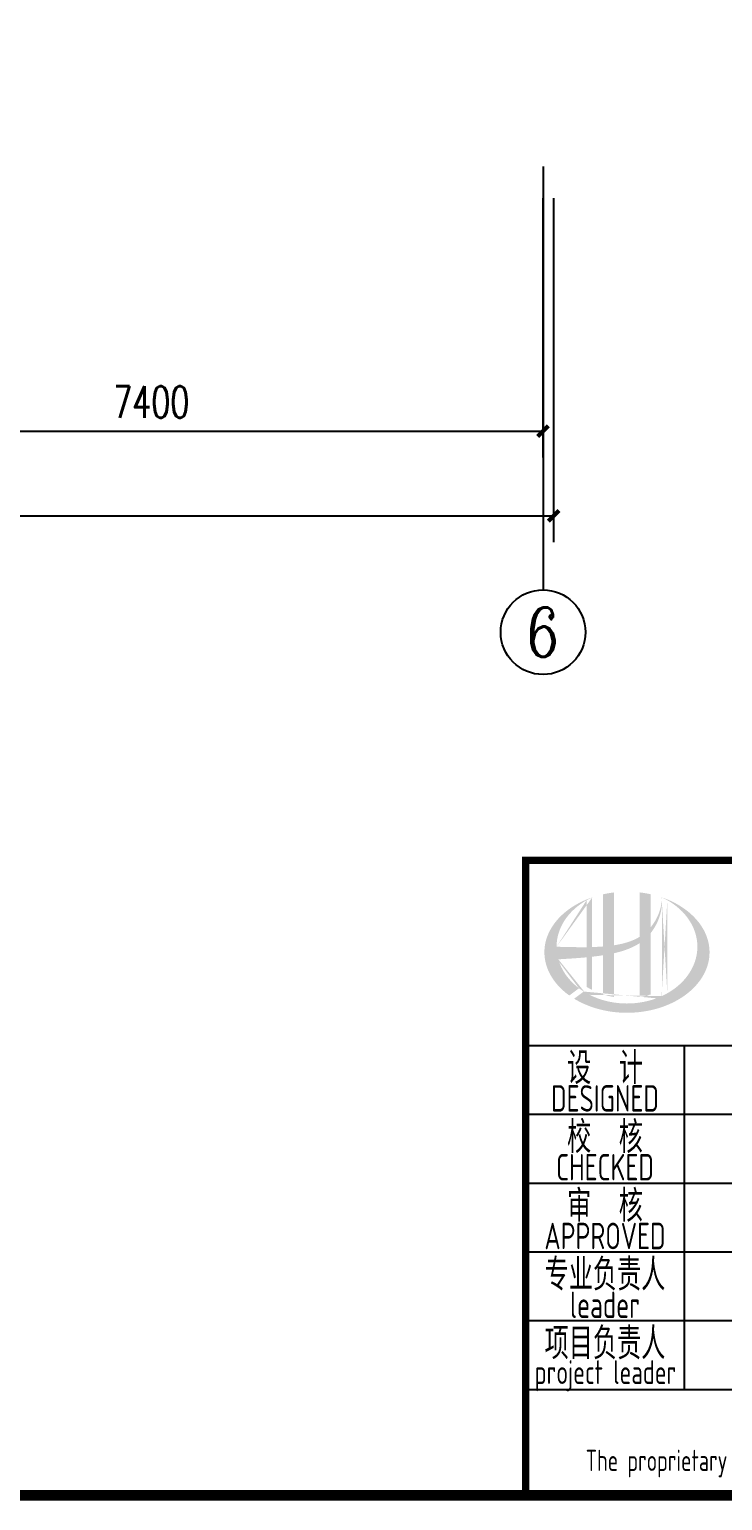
# Model space of a CAD drawing. Extents: x 6250600 to 6678662, y -692028 to -290561.
# Drawn here: x 6367433 to 6373980, y -556951 to -543052 of the extents above; entities that cross this region are included whole.
import ezdxf
from ezdxf.enums import TextEntityAlignment as Align

# ---------------------------------------------------------------- set-up
doc = ezdxf.new("R2010")
doc.units = 0
doc.header["$LTSCALE"] = 1000
doc.header["$MEASUREMENT"] = 0
doc.layers.get('0').update_dxf_attribs({"linetype": 'CONTINUOUS'})
doc.layers.get('Defpoints').update_dxf_attribs({"linetype": 'CONTINUOUS'})
for name, color, linetype in [('AXIS_TEXT', 7, 'CONTINUOUS'), ('PUB_TITLE', 4, 'CONTINUOUS'), ('建筑底图', 251, 'CONTINUOUS')]:
    doc.layers.add(name, color=color, linetype=linetype)
doc.styles.add('_TCH_AXIS', font='COMPLEX', dxfattribs={"bigfont": 'GBCBIG'})
doc.styles.add('_TCH_DIM_T3', font='SIMPLEX', dxfattribs={"width": 0.705882, "bigfont": 'GBCBIG'})
doc.styles.add('AHD', font='sceie.shx', dxfattribs={"width": 0.7, "bigfont": 'sceic.shx'})
doc.styles.add('COMPLEX', font='COMPLEX')
doc.dimstyles.new('_TCH_ARCH&&100', dxfattribs={"dimtxt": 297.5, "dimasz": 100, "dimexe": 250, "dimexo": 300, "dimgap": 126.25, "dimtad": 1, "dimdec": 0, "dimzin": 0, "dimdsep": 46, "dimtxsty": '_TCH_DIM_T3', "dimblk": 'ARCHTICK', "dimcen": 0.09, "dimclrt": 7, "dimazin": 2, "dimtfac": 1, "dimtdec": 0, "dimtix": 1, "dimtmove": 2, "dimatfit": 3, "dimfxl": 0, "dimtolj": 1, "dimtzin": 0, "dimarcsym": 0})

# ---------------------------------------------------------------- blocks, each defined once
blk = doc.blocks.new('_AXISO')
blk.add_circle((0, 0), 0.5)
at = {"layer": 'AXIS_TEXT', "style": 'COMPLEX', "width": 1.041667}
blk.add_attdef('A', text='', height=0.56, dxfattribs=at).set_placement((-0.25, -0.28), (0.25, -0.28), align=Align.FIT)
blk = doc.blocks.new('_ArchTick')
at = {"color": 0, "linetype": 'ByBlock', "const_width": 0.4}
blk.add_lwpolyline([(-0.5, -0.5), (0.5, 0.5)], dxfattribs=at)
blk = doc.blocks.new('*D337')
at = {"layer": 'Defpoints', "color": 0, "transparency": 16777216}
for p in [(6350184, -544347), (6372384, -544347), (6372384, -547647)]:
    blk.add_point(p, dxfattribs=at)
at = {"layer": '建筑底图', "color": 0, "lineweight": -2, "transparency": 16777216}
for p, q in [((6350184, -544647), (6350184, -547897)), ((6372384, -544647), (6372384, -547897)), ((6350184, -547647), (6372384, -547647))]:
    blk.add_line(p, q, dxfattribs=at)
at = {"layer": '建筑底图', "color": 0, "lineweight": -2, "transparency": 16777216, "xscale": 100, "yscale": 100, "zscale": 100, "rotation": 180}
blk.add_blockref('_ArchTick', (6350184, -547647), dxfattribs=at)
at = {"layer": '建筑底图', "color": 0, "lineweight": -2, "transparency": 16777216, "xscale": 100, "yscale": 100, "zscale": 100}
blk.add_blockref('_ArchTick', (6372384, -547647), dxfattribs=at)
at = {"layer": '建筑底图', "color": 7, "transparency": 16777216, "insert": (6361284, -547372), "char_height": 297.5, "attachment_point": 5, "style": '_TCH_DIM_T3'}
blk.add_mtext('\\A1;22200', dxfattribs=at)
blk = doc.blocks.new('*D342')
at = {"layer": 'Defpoints', "color": 0, "transparency": 16777216}
for p in [(6364884, -544347), (6372284, -544347), (6372284, -546847)]:
    blk.add_point(p, dxfattribs=at)
at = {"layer": '建筑底图', "color": 0, "lineweight": -2, "transparency": 16777216}
for p, q in [((6364884, -544647), (6364884, -547097)), ((6372284, -544647), (6372284, -547097)), ((6364884, -546847), (6372284, -546847))]:
    blk.add_line(p, q, dxfattribs=at)
at = {"layer": '建筑底图', "color": 0, "lineweight": -2, "transparency": 16777216, "xscale": 100, "yscale": 100, "zscale": 100, "rotation": 180}
blk.add_blockref('_ArchTick', (6364884, -546847), dxfattribs=at)
at = {"layer": '建筑底图', "color": 0, "lineweight": -2, "transparency": 16777216, "xscale": 100, "yscale": 100, "zscale": 100}
blk.add_blockref('_ArchTick', (6372284, -546847), dxfattribs=at)
at = {"layer": '建筑底图', "color": 7, "transparency": 16777216, "insert": (6368584, -546572), "char_height": 297.5, "attachment_point": 5, "style": '_TCH_DIM_T3'}
blk.add_mtext('\\A1;7400', dxfattribs=at)

msp = doc.modelspace()

# ---------------------------------------------------------------- hatches: boundary and pattern name
h = msp.add_hatch(color=256)
edge = h.paths.add_edge_path()
edge.add_spline(control_points=[(6372956.1, -551779.3), (6372962.2, -551777.9), (6372968.3, -551776.5), (6373017.4, -551764.6), (6373060, -551751.6), (6373134.9, -551720.5), (6373167.9, -551703.5), (6373198.7, -551682.9)], knot_values=[61.629012, 61.629012, 61.629012, 61.629012, 63.3304306, 63.3304306, 75.3536336, 75.3536336, 85.3986489, 85.3986489, 85.3986489, 85.3986489], degree=3, periodic=0)
edge.add_line((6373198.7, -551682.9), (6373198.7, -552193.2))
edge.add_spline(control_points=[(6373198.7, -552193.2), (6373215.9, -552190.4), (6373232.9, -552187.1), (6373267.7, -552179), (6373285.4, -552174.2), (6373302.7, -552168.7)], knot_values=[4.9084564, 4.9084564, 4.9084564, 4.9084564, 4.9928212, 4.9928212, 5.0830337, 5.0830337, 5.0830337, 5.0830337], degree=3, periodic=0)
edge.add_line((6373302.7, -552168.7), (6373302.7, -551587.3))
edge.add_spline(control_points=[(6373302.7, -551587.3), (6373311.4, -551576.4), (6373319.6, -551565), (6373345.7, -551525.4), (6373361.3, -551495.4), (6373390.6, -551422.6), (6373401.8, -551378.8), (6373406.5, -551333.5), (6373406.6, -551332.2), (6373406.7, -551331)], knot_values=[97.9917441, 97.9917441, 97.9917441, 97.9917441, 101.6421898, 101.6421898, 110.3379755, 110.3379755, 121.9343221, 121.9343221, 122.2706915, 122.2706915, 122.2706915, 122.2706915], degree=3, periodic=0)
edge.add_line((6373406.7, -551331), (6373406.7, -551260.5))
edge.add_spline(control_points=[(6373406.7, -551260.5), (6373406.7, -551268.2), (6373406.3, -551275.9), (6373405.7, -551283.6)], knot_values=[126.194075, 126.194075, 126.194075, 126.194075, 128.3967624, 128.3967624, 128.3967624, 128.3967624], degree=3, periodic=0)
edge.add_spline(control_points=[(6373405.7, -551283.6), (6373405.3, -551289.8), (6373404.6, -551296), (6373403.9, -551302.2)], knot_values=[124.4170495, 124.4170495, 124.4170495, 124.4170495, 126.194075, 126.194075, 126.194075, 126.194075], degree=3, periodic=0)
edge.add_spline(control_points=[(6373403.9, -551302.2), (6373402.7, -551311.3), (6373401.3, -551320.4), (6373399.5, -551329.5)], knot_values=[121.8052898, 121.8052898, 121.8052898, 121.8052898, 124.4170495, 124.4170495, 124.4170495, 124.4170495], degree=3, periodic=0)
edge.add_spline(control_points=[(6373399.5, -551329.5), (6373397.1, -551341.7), (6373394.1, -551353.8), (6373390.7, -551365.8)], knot_values=[118.3157402, 118.3157402, 118.3157402, 118.3157402, 121.8052898, 121.8052898, 121.8052898, 121.8052898], degree=3, periodic=0)
edge.add_spline(control_points=[(6373390.7, -551365.8), (6373387.2, -551377.9), (6373383.1, -551389.9), (6373378.6, -551401.8)], knot_values=[114.7959879, 114.7959879, 114.7959879, 114.7959879, 118.3157402, 118.3157402, 118.3157402, 118.3157402], degree=3, periodic=0)
edge.add_spline(control_points=[(6373378.6, -551401.8), (6373374.1, -551413.5), (6373369.1, -551425), (6373363.7, -551436.4)], knot_values=[111.3296409, 111.3296409, 111.3296409, 111.3296409, 114.7959879, 114.7959879, 114.7959879, 114.7959879], degree=3, periodic=0)
edge.add_spline(control_points=[(6373363.7, -551436.4), (6373358.1, -551447.9), (6373352.1, -551459.3), (6373345.7, -551470.4)], knot_values=[107.7952896, 107.7952896, 107.7952896, 107.7952896, 111.3296409, 111.3296409, 111.3296409, 111.3296409], degree=3, periodic=0)
edge.add_spline(control_points=[(6373345.7, -551470.4), (6373339.4, -551481.2), (6373332.6, -551491.7), (6373325.5, -551502)], knot_values=[104.3435789, 104.3435789, 104.3435789, 104.3435789, 107.7952896, 107.7952896, 107.7952896, 107.7952896], degree=3, periodic=0)
edge.add_spline(control_points=[(6373325.5, -551502), (6373318.3, -551512.4), (6373310.7, -551522.4), (6373302.7, -551532.1)], knot_values=[100.8506997, 100.8506997, 100.8506997, 100.8506997, 104.3435789, 104.3435789, 104.3435789, 104.3435789], degree=3, periodic=0)
edge.add_line((6373302.7, -551532.1), (6373302.7, -551222.9))
edge.add_spline(control_points=[(6373302.7, -551222.9), (6373268.7, -551215.3), (6373233.9, -551209.4), (6373198.7, -551205.3)], knot_values=[4.4239994, 4.4239994, 4.4239994, 4.4239994, 4.5587406, 4.5587406, 4.5587406, 4.5587406], degree=3, periodic=0)
edge.add_line((6373198.7, -551205.3), (6373198.7, -551623.5))
edge.add_spline(control_points=[(6373198.7, -551623.5), (6373126.8, -551668), (6373042.6, -551691.2), (6372956.1, -551704.3)], knot_values=[63.2462151, 63.2462151, 63.2462151, 63.2462151, 87.6891235, 87.6891235, 87.6891235, 87.6891235], degree=3, periodic=0)
edge.add_line((6372956.1, -551704.3), (6372956.1, -551205.3))
edge.add_spline(control_points=[(6372956.1, -551205.3), (6372920.9, -551209.4), (6372886.1, -551215.3), (6372852.1, -551222.9)], knot_values=[4.8660382, 4.8660382, 4.8660382, 4.8660382, 5.0007773, 5.0007773, 5.0007773, 5.0007773], degree=3, periodic=0)
edge.add_line((6372852.1, -551222.9), (6372852.1, -551715.7))
edge.add_spline(control_points=[(6372852.1, -551715.7), (6372850.4, -551715.8), (6372815.5, -551718.5), (6372780.8, -551720.2), (6372748.1, -551721.2)], knot_values=[43.6573559, 43.6573559, 43.6573559, 43.6573559, 44.1342527, 53.4970917, 53.4970917, 53.4970917, 53.4970917], degree=3, periodic=0)
edge.add_line((6372748.1, -551721.2), (6372748.1, -551252.1))
edge.add_spline(control_points=[(6372748.1, -551252.1), (6372731, -551258), (6372714.3, -551264.3), (6372697.9, -551271)], knot_values=[5.1415698, 5.1415698, 5.1415698, 5.1415698, 5.2129208, 5.2129208, 5.2129208, 5.2129208], degree=3, periodic=0)
edge.add_spline(control_points=[(6372697.9, -551271), (6372691, -551273.8), (6372684.1, -551276.7), (6372651.9, -551290.9), (6372627.4, -551303.2), (6372603.9, -551316.4)], knot_values=[5.2129208, 5.2129208, 5.2129208, 5.2129208, 5.2429596, 5.2429596, 5.3556227, 5.3556227, 5.3556227, 5.3556227], degree=3, periodic=0)
edge.add_spline(control_points=[(6372603.9, -551316.4), (6372589, -551324.7), (6372574.6, -551333.5), (6372560.6, -551342.6)], knot_values=[5.3556227, 5.3556227, 5.3556227, 5.3556227, 5.4269737, 5.4269737, 5.4269737, 5.4269737], degree=3, periodic=0)
edge.add_spline(control_points=[(6372560.6, -551342.6), (6372553.1, -551347.4), (6372545.9, -551352.3), (6372532.4, -551361.8), (6372526.1, -551366.3), (6372520, -551370.9)], knot_values=[5.4269737, 5.4269737, 5.4269737, 5.4269737, 5.4647645, 5.4647645, 5.4983247, 5.4983247, 5.4983247, 5.4983247], degree=3, periodic=0)
edge.add_spline(control_points=[(6372520, -551370.9), (6372493.9, -551390.5), (6372469.9, -551411.4), (6372448, -551433.3)], knot_values=[5.4983247, 5.4983247, 5.4983247, 5.4983247, 5.6410266, 5.6410266, 5.6410266, 5.6410266], degree=3, periodic=0)
edge.add_spline(control_points=[(6372448, -551433.3), (6372441, -551440.3), (6372434.2, -551447.4), (6372413.8, -551470), (6372400.9, -551485.8), (6372389.1, -551502)], knot_values=[5.6410266, 5.6410266, 5.6410266, 5.6410266, 5.6865694, 5.6865694, 5.7837285, 5.7837285, 5.7837285, 5.7837285], degree=3, periodic=0)
edge.add_spline(control_points=[(6372389.1, -551502), (6372374, -551522.8), (6372360.7, -551544.2), (6372347.6, -551569.2), (6372345.9, -551572.4), (6372344.4, -551575.5)], knot_values=[5.7837285, 5.7837285, 5.7837285, 5.7837285, 5.9083744, 5.9083744, 5.9264305, 5.9264305, 5.9264305, 5.9264305], degree=3, periodic=0)
edge.add_spline(control_points=[(6372344.4, -551575.5), (6372331.9, -551600.7), (6372321.9, -551626.3), (6372314.3, -551652.2)], knot_values=[5.9264305, 5.9264305, 5.9264305, 5.9264305, 6.0691324, 6.0691324, 6.0691324, 6.0691324], degree=3, periodic=0)
edge.add_spline(control_points=[(6372314.3, -551652.2), (6372311.1, -551663.3), (6372308.4, -551674.5), (6372303, -551700.7), (6372300.7, -551715.7), (6372299.3, -551730.8)], knot_values=[6.0691324, 6.0691324, 6.0691324, 6.0691324, 6.1301793, 6.1301793, 6.2118343, 6.2118343, 6.2118343, 6.2118343], degree=3, periodic=0)
edge.add_spline(control_points=[(6372299.3, -551730.8), (6372298, -551743.9), (6372297.4, -551757.1), (6372297.4, -551770.3)], knot_values=[6.2118343, 6.2118343, 6.2118343, 6.2118343, 6.2831853, 6.2831853, 6.2831853, 6.2831853], degree=3, periodic=0)
edge.add_spline(control_points=[(6372297.4, -551770.3), (6372297.4, -551779.7), (6372297.7, -551789), (6372298.4, -551798.3)], knot_values=[6.2831853, 6.2831853, 6.2831853, 6.2831853, 6.3336547, 6.3336547, 6.3336547, 6.3336547], degree=3, periodic=0)
edge.add_spline(control_points=[(6372298.4, -551798.3), (6372299.6, -551817), (6372302.1, -551835.6), (6372305.9, -551854.1)], knot_values=[6.3336547, 6.3336547, 6.3336547, 6.3336547, 6.4345936, 6.4345936, 6.4345936, 6.4345936], degree=3, periodic=0)
edge.add_spline(control_points=[(6372305.9, -551854.1), (6372306.1, -551855.3), (6372306.4, -551856.5), (6372310.3, -551875), (6372315.1, -551892.2), (6372320.9, -551909.2)], knot_values=[6.4345936, 6.4345936, 6.4345936, 6.4345936, 6.4412784, 6.4412784, 6.5355325, 6.5355325, 6.5355325, 6.5355325], degree=3, periodic=0)
edge.add_spline(control_points=[(6372320.9, -551909.2), (6372327.2, -551927.4), (6372334.7, -551945.5), (6372343.5, -551963.3)], knot_values=[6.5355325, 6.5355325, 6.5355325, 6.5355325, 6.6364714, 6.6364714, 6.6364714, 6.6364714], degree=3, periodic=0)
edge.add_spline(control_points=[(6372343.5, -551963.3), (6372345.7, -551967.8), (6372347.9, -551972.2), (6372357.3, -551989.9), (6372365, -552002.9), (6372373.4, -552015.7)], knot_values=[6.6364714, 6.6364714, 6.6364714, 6.6364714, 6.6618943, 6.6618943, 6.7374102, 6.7374102, 6.7374102, 6.7374102], degree=3, periodic=0)
edge.add_spline(control_points=[(6372373.4, -552015.7), (6372384.5, -552032.9), (6372396.9, -552049.7), (6372410.4, -552066.1)], knot_values=[6.7374102, 6.7374102, 6.7374102, 6.7374102, 6.8383491, 6.8383491, 6.8383491, 6.8383491], degree=3, periodic=0)
edge.add_spline(control_points=[(6372410.4, -552066.1), (6372416.4, -552073.2), (6372422.5, -552080.3), (6372437, -552096.3), (6372445.6, -552105.1), (6372454.4, -552113.7)], knot_values=[6.8383491, 6.8383491, 6.8383491, 6.8383491, 6.8825101, 6.8825101, 6.939288, 6.939288, 6.939288, 6.939288], degree=3, periodic=0)
edge.add_spline(control_points=[(6372454.4, -552113.7), (6372470.2, -552129.1), (6372487.1, -552143.9), (6372505, -552158.1)], knot_values=[6.939288, 6.939288, 6.939288, 6.939288, 7.0402268, 7.0402268, 7.0402268, 7.0402268], degree=3, periodic=0)
edge.add_spline(control_points=[(6372505, -552158.1), (6372513.9, -552165.2), (6372523.1, -552172.2), (6372532.6, -552179)], knot_values=[7.0402268, 7.0402268, 7.0402268, 7.0402268, 7.0906963, 7.0906963, 7.0906963, 7.0906963], degree=3, periodic=0)
edge.add_line((6372532.6, -552179), (6372623.7, -552110.6))
edge.add_ellipse((6373077.4, -551718.3), major_axis=(665, 0), ratio=0.8066765, start_angle=192.81901, end_angle=226.98533, ccw=False)
edge.add_spline(control_points=[(6372428.9, -551837.4), (6372453, -551835.9), (6372477.1, -551834.4), (6372565.7, -551828.9), (6372630.6, -551824.6), (6372696.1, -551818.3)], knot_values=[11.3982633, 11.3982633, 11.3982633, 11.3982633, 18.4072897, 18.4072897, 37.1809397, 37.1809397, 37.1809397, 37.1809397], degree=3, periodic=0)
edge.add_line((6372696.1, -551818.3), (6372696.1, -552097.3))
edge.add_spline(control_points=[(6372696.1, -552097.3), (6372699.6, -552099.6), (6372703.2, -552101.8), (6372720.2, -552112), (6372733.9, -552119.5), (6372748.1, -552126.7)], knot_values=[4.0499446, 4.0499446, 4.0499446, 4.0499446, 4.0720206, 4.0720206, 4.153257, 4.153257, 4.153257, 4.153257], degree=3, periodic=0)
edge.add_line((6372748.1, -552126.7), (6372748.1, -551812.8))
edge.add_spline(control_points=[(6372748.1, -551812.8), (6372780.3, -551809.1), (6372812.6, -551804.9), (6372847.5, -551799.5), (6372849.8, -551799.2), (6372852.1, -551798.8)], knot_values=[42.1350086, 42.1350086, 42.1350086, 42.1350086, 51.3072277, 51.3072277, 51.9485742, 51.9485742, 51.9485742, 51.9485742], degree=3, periodic=0)
edge.add_line((6372852.1, -551798.8), (6372852.1, -552168.7))
edge.add_spline(control_points=[(6372852.1, -552168.7), (6372885.7, -552179.3), (6372920.6, -552187.5), (6372956.1, -552193.2)], knot_values=[4.3417397, 4.3417397, 4.3417397, 4.3417397, 4.5163155, 4.5163155, 4.5163155, 4.5163155], degree=3, periodic=0)
edge.add_line((6372956.1, -552193.2), (6372956.1, -551779.3))
edge = h.paths.add_edge_path(flags=16)
edge.add_ellipse((6373077.4, -551718.3), major_axis=(665, 0), ratio=0.8066765, start_angle=124.98746, end_angle=179.99898, ccw=False)
edge.add_line((6372696.1, -551278.8), (6372696.1, -551722.4))
edge.add_spline(control_points=[(6372696.1, -551722.4), (6372600.7, -551723.7), (6372506.8, -551720.7), (6372412.4, -551718.3)], knot_values=[11.2737302, 11.2737302, 11.2737302, 11.2737302, 38.6875129, 38.6875129, 38.6875129, 38.6875129], degree=3, periodic=0)
edge = h.paths.add_edge_path()
edge.add_spline(control_points=[(6372578.6, -552209.5), (6372609.6, -552228.4), (6372642.8, -552245.7), (6372727.4, -552282.9), (6372780.7, -552300.8), (6372891.4, -552327.4), (6372948.9, -552336.1), (6373065, -552343.9), (6373123.7, -552342.9), (6373239.2, -552331.4), (6373296.1, -552320.9), (6373405.1, -552290.9), (6373457.3, -552271.3), (6373554.2, -552224.5), (6373598.9, -552197.1), (6373678.9, -552136.2), (6373714.1, -552102.6), (6373773.4, -552031.1), (6373797.5, -551993.2), (6373833.9, -551915.1), (6373846.2, -551874.9), (6373858.8, -551793.7), (6373859, -551752.7), (6373847.6, -551671.2), (6373835.8, -551630.7), (6373800.2, -551552), (6373776.4, -551513.8), (6373717.5, -551441.6), (6373682.5, -551407.7), (6373602.7, -551346), (6373557.9, -551318.3), (6373476.8, -551278.5), (6373442.4, -551264.3), (6373406.7, -551252.1)], knot_values=[0.8864206, 0.8864206, 0.8864206, 0.8864206, 1.0405566, 1.0405566, 1.2611724, 1.2611724, 1.4817883, 1.4817883, 1.7024042, 1.7024042, 1.9230201, 1.9230201, 2.1436359, 2.1436359, 2.3642518, 2.3642518, 2.5848677, 2.5848677, 2.8054836, 2.8054836, 3.0260994, 3.0260994, 3.2467153, 3.2467153, 3.4685202, 3.4685202, 3.6903251, 3.6903251, 3.9121301, 3.9121301, 4.133935, 4.133935, 4.2832086, 4.2832086, 4.2832086, 4.2832086], degree=3, periodic=0)
edge.add_line((6373406.7, -551252.1), (6373406.7, -551252.2))
edge.add_spline(control_points=[(6373406.7, -551252.3), (6373406.8, -551255), (6373406.8, -551257.8), (6373406.7, -551260.5)], knot_values=[128.3967624, 128.3967624, 128.3967624, 128.3967624, 129.1921934, 129.1921934, 129.1921934, 129.1921934], degree=3, periodic=0)
edge.add_line((6373406.7, -551260.5), (6373406.7, -552184.4))
edge.add_ellipse((6373077.4, -551718.3), major_axis=(665, 0), ratio=0.8066765, start_angle=232.10542, end_angle=299.68334, ccw=False)
edge.add_line((6372668.9, -552141.7), (6372578.6, -552209.5))
edge = h.paths.add_edge_path(flags=16)
edge.add_ellipse((6373077.4, -551718.3), major_axis=(665, 0), ratio=0.8066765, start_angle=304.98746, end_angle=415.01211, ccw=False)
edge.add_line((6373458.7, -552157.8), (6373458.7, -551278.8))
h = msp.add_hatch(color=256)
edge = h.paths.add_edge_path()
edge.add_spline(control_points=[(6372956.1, -551779.3), (6372962.2, -551777.9), (6372968.3, -551776.5), (6373017.4, -551764.6), (6373060, -551751.6), (6373134.9, -551720.5), (6373167.9, -551703.5), (6373198.7, -551682.9)], knot_values=[61.629012, 61.629012, 61.629012, 61.629012, 63.3304306, 63.3304306, 75.3536336, 75.3536336, 85.3986489, 85.3986489, 85.3986489, 85.3986489], degree=3, periodic=0)
edge.add_line((6373198.7, -551682.9), (6373198.7, -552193.2))
edge.add_spline(control_points=[(6373198.7, -552193.2), (6373215.9, -552190.4), (6373232.9, -552187.1), (6373267.7, -552179), (6373285.4, -552174.2), (6373302.7, -552168.7)], knot_values=[4.9084564, 4.9084564, 4.9084564, 4.9084564, 4.9928212, 4.9928212, 5.0830337, 5.0830337, 5.0830337, 5.0830337], degree=3, periodic=0)
edge.add_line((6373302.7, -552168.7), (6373302.7, -551587.3))
edge.add_spline(control_points=[(6373302.7, -551587.3), (6373311.4, -551576.4), (6373319.6, -551565), (6373345.7, -551525.4), (6373361.3, -551495.4), (6373390.6, -551422.6), (6373401.8, -551378.8), (6373406.5, -551333.5), (6373406.6, -551332.2), (6373406.7, -551331)], knot_values=[97.9917441, 97.9917441, 97.9917441, 97.9917441, 101.6421898, 101.6421898, 110.3379755, 110.3379755, 121.9343221, 121.9343221, 122.2706915, 122.2706915, 122.2706915, 122.2706915], degree=3, periodic=0)
edge.add_line((6373406.7, -551331), (6373406.7, -551260.5))
edge.add_spline(control_points=[(6373406.7, -551260.5), (6373406.7, -551268.2), (6373406.3, -551275.9), (6373405.7, -551283.6)], knot_values=[126.194075, 126.194075, 126.194075, 126.194075, 128.3967624, 128.3967624, 128.3967624, 128.3967624], degree=3, periodic=0)
edge.add_spline(control_points=[(6373405.7, -551283.6), (6373405.3, -551289.8), (6373404.6, -551296), (6373403.9, -551302.2)], knot_values=[124.4170495, 124.4170495, 124.4170495, 124.4170495, 126.194075, 126.194075, 126.194075, 126.194075], degree=3, periodic=0)
edge.add_spline(control_points=[(6373403.9, -551302.2), (6373402.7, -551311.3), (6373401.3, -551320.4), (6373399.5, -551329.5)], knot_values=[121.8052898, 121.8052898, 121.8052898, 121.8052898, 124.4170495, 124.4170495, 124.4170495, 124.4170495], degree=3, periodic=0)
edge.add_spline(control_points=[(6373399.5, -551329.5), (6373397.1, -551341.7), (6373394.1, -551353.8), (6373390.7, -551365.8)], knot_values=[118.3157402, 118.3157402, 118.3157402, 118.3157402, 121.8052898, 121.8052898, 121.8052898, 121.8052898], degree=3, periodic=0)
edge.add_spline(control_points=[(6373390.7, -551365.8), (6373387.2, -551377.9), (6373383.1, -551389.9), (6373378.6, -551401.8)], knot_values=[114.7959879, 114.7959879, 114.7959879, 114.7959879, 118.3157402, 118.3157402, 118.3157402, 118.3157402], degree=3, periodic=0)
edge.add_spline(control_points=[(6373378.6, -551401.8), (6373374.1, -551413.5), (6373369.1, -551425), (6373363.7, -551436.4)], knot_values=[111.3296409, 111.3296409, 111.3296409, 111.3296409, 114.7959879, 114.7959879, 114.7959879, 114.7959879], degree=3, periodic=0)
edge.add_spline(control_points=[(6373363.7, -551436.4), (6373358.1, -551447.9), (6373352.1, -551459.3), (6373345.7, -551470.4)], knot_values=[107.7952896, 107.7952896, 107.7952896, 107.7952896, 111.3296409, 111.3296409, 111.3296409, 111.3296409], degree=3, periodic=0)
edge.add_spline(control_points=[(6373345.7, -551470.4), (6373339.4, -551481.2), (6373332.6, -551491.7), (6373325.5, -551502)], knot_values=[104.3435789, 104.3435789, 104.3435789, 104.3435789, 107.7952896, 107.7952896, 107.7952896, 107.7952896], degree=3, periodic=0)
edge.add_spline(control_points=[(6373325.5, -551502), (6373318.3, -551512.4), (6373310.7, -551522.4), (6373302.7, -551532.1)], knot_values=[100.8506997, 100.8506997, 100.8506997, 100.8506997, 104.3435789, 104.3435789, 104.3435789, 104.3435789], degree=3, periodic=0)
edge.add_line((6373302.7, -551532.1), (6373302.7, -551222.9))
edge.add_spline(control_points=[(6373302.7, -551222.9), (6373268.7, -551215.3), (6373233.9, -551209.4), (6373198.7, -551205.3)], knot_values=[4.4239994, 4.4239994, 4.4239994, 4.4239994, 4.5587406, 4.5587406, 4.5587406, 4.5587406], degree=3, periodic=0)
edge.add_line((6373198.7, -551205.3), (6373198.7, -551623.5))
edge.add_spline(control_points=[(6373198.7, -551623.5), (6373126.8, -551668), (6373042.6, -551691.2), (6372956.1, -551704.3)], knot_values=[63.2462151, 63.2462151, 63.2462151, 63.2462151, 87.6891235, 87.6891235, 87.6891235, 87.6891235], degree=3, periodic=0)
edge.add_line((6372956.1, -551704.3), (6372956.1, -551205.3))
edge.add_spline(control_points=[(6372956.1, -551205.3), (6372920.9, -551209.4), (6372886.1, -551215.3), (6372852.1, -551222.9)], knot_values=[4.8660382, 4.8660382, 4.8660382, 4.8660382, 5.0007773, 5.0007773, 5.0007773, 5.0007773], degree=3, periodic=0)
edge.add_line((6372852.1, -551222.9), (6372852.1, -551715.7))
edge.add_spline(control_points=[(6372852.1, -551715.7), (6372850.4, -551715.8), (6372815.5, -551718.5), (6372780.8, -551720.2), (6372748.1, -551721.2)], knot_values=[43.6573559, 43.6573559, 43.6573559, 43.6573559, 44.1342527, 53.4970917, 53.4970917, 53.4970917, 53.4970917], degree=3, periodic=0)
edge.add_line((6372748.1, -551721.2), (6372748.1, -551252.1))
edge.add_spline(control_points=[(6372748.1, -551252.1), (6372731, -551258), (6372714.3, -551264.3), (6372697.9, -551271)], knot_values=[5.1415698, 5.1415698, 5.1415698, 5.1415698, 5.2129208, 5.2129208, 5.2129208, 5.2129208], degree=3, periodic=0)
edge.add_spline(control_points=[(6372697.9, -551271), (6372691, -551273.8), (6372684.1, -551276.7), (6372651.9, -551290.9), (6372627.4, -551303.2), (6372603.9, -551316.4)], knot_values=[5.2129208, 5.2129208, 5.2129208, 5.2129208, 5.2429596, 5.2429596, 5.3556227, 5.3556227, 5.3556227, 5.3556227], degree=3, periodic=0)
edge.add_spline(control_points=[(6372603.9, -551316.4), (6372589, -551324.7), (6372574.6, -551333.5), (6372560.6, -551342.6)], knot_values=[5.3556227, 5.3556227, 5.3556227, 5.3556227, 5.4269737, 5.4269737, 5.4269737, 5.4269737], degree=3, periodic=0)
edge.add_spline(control_points=[(6372560.6, -551342.6), (6372553.1, -551347.4), (6372545.9, -551352.3), (6372532.4, -551361.8), (6372526.1, -551366.3), (6372520, -551370.9)], knot_values=[5.4269737, 5.4269737, 5.4269737, 5.4269737, 5.4647645, 5.4647645, 5.4983247, 5.4983247, 5.4983247, 5.4983247], degree=3, periodic=0)
edge.add_spline(control_points=[(6372520, -551370.9), (6372493.9, -551390.5), (6372469.9, -551411.4), (6372448, -551433.3)], knot_values=[5.4983247, 5.4983247, 5.4983247, 5.4983247, 5.6410266, 5.6410266, 5.6410266, 5.6410266], degree=3, periodic=0)
edge.add_spline(control_points=[(6372448, -551433.3), (6372441, -551440.3), (6372434.2, -551447.4), (6372413.8, -551470), (6372400.9, -551485.8), (6372389.1, -551502)], knot_values=[5.6410266, 5.6410266, 5.6410266, 5.6410266, 5.6865694, 5.6865694, 5.7837285, 5.7837285, 5.7837285, 5.7837285], degree=3, periodic=0)
edge.add_spline(control_points=[(6372389.1, -551502), (6372374, -551522.8), (6372360.7, -551544.2), (6372347.6, -551569.2), (6372345.9, -551572.4), (6372344.4, -551575.5)], knot_values=[5.7837285, 5.7837285, 5.7837285, 5.7837285, 5.9083744, 5.9083744, 5.9264305, 5.9264305, 5.9264305, 5.9264305], degree=3, periodic=0)
edge.add_spline(control_points=[(6372344.4, -551575.5), (6372331.9, -551600.7), (6372321.9, -551626.3), (6372314.3, -551652.2)], knot_values=[5.9264305, 5.9264305, 5.9264305, 5.9264305, 6.0691324, 6.0691324, 6.0691324, 6.0691324], degree=3, periodic=0)
edge.add_spline(control_points=[(6372314.3, -551652.2), (6372311.1, -551663.3), (6372308.4, -551674.5), (6372303, -551700.7), (6372300.7, -551715.7), (6372299.3, -551730.8)], knot_values=[6.0691324, 6.0691324, 6.0691324, 6.0691324, 6.1301793, 6.1301793, 6.2118343, 6.2118343, 6.2118343, 6.2118343], degree=3, periodic=0)
edge.add_spline(control_points=[(6372299.3, -551730.8), (6372298, -551743.9), (6372297.4, -551757.1), (6372297.4, -551770.3)], knot_values=[6.2118343, 6.2118343, 6.2118343, 6.2118343, 6.2831853, 6.2831853, 6.2831853, 6.2831853], degree=3, periodic=0)
edge.add_spline(control_points=[(6372297.4, -551770.3), (6372297.4, -551779.7), (6372297.7, -551789), (6372298.4, -551798.3)], knot_values=[6.2831853, 6.2831853, 6.2831853, 6.2831853, 6.3336547, 6.3336547, 6.3336547, 6.3336547], degree=3, periodic=0)
edge.add_spline(control_points=[(6372298.4, -551798.3), (6372299.6, -551817), (6372302.1, -551835.6), (6372305.9, -551854.1)], knot_values=[6.3336547, 6.3336547, 6.3336547, 6.3336547, 6.4345936, 6.4345936, 6.4345936, 6.4345936], degree=3, periodic=0)
edge.add_spline(control_points=[(6372305.9, -551854.1), (6372306.1, -551855.3), (6372306.4, -551856.5), (6372310.3, -551875), (6372315.1, -551892.2), (6372320.9, -551909.2)], knot_values=[6.4345936, 6.4345936, 6.4345936, 6.4345936, 6.4412784, 6.4412784, 6.5355325, 6.5355325, 6.5355325, 6.5355325], degree=3, periodic=0)
edge.add_spline(control_points=[(6372320.9, -551909.2), (6372327.2, -551927.4), (6372334.7, -551945.5), (6372343.5, -551963.3)], knot_values=[6.5355325, 6.5355325, 6.5355325, 6.5355325, 6.6364714, 6.6364714, 6.6364714, 6.6364714], degree=3, periodic=0)
edge.add_spline(control_points=[(6372343.5, -551963.3), (6372345.7, -551967.8), (6372347.9, -551972.2), (6372357.3, -551989.9), (6372365, -552002.9), (6372373.4, -552015.7)], knot_values=[6.6364714, 6.6364714, 6.6364714, 6.6364714, 6.6618943, 6.6618943, 6.7374102, 6.7374102, 6.7374102, 6.7374102], degree=3, periodic=0)
edge.add_spline(control_points=[(6372373.4, -552015.7), (6372384.5, -552032.9), (6372396.9, -552049.7), (6372410.4, -552066.1)], knot_values=[6.7374102, 6.7374102, 6.7374102, 6.7374102, 6.8383491, 6.8383491, 6.8383491, 6.8383491], degree=3, periodic=0)
edge.add_spline(control_points=[(6372410.4, -552066.1), (6372416.4, -552073.2), (6372422.5, -552080.3), (6372437, -552096.3), (6372445.6, -552105.1), (6372454.4, -552113.7)], knot_values=[6.8383491, 6.8383491, 6.8383491, 6.8383491, 6.8825101, 6.8825101, 6.939288, 6.939288, 6.939288, 6.939288], degree=3, periodic=0)
edge.add_spline(control_points=[(6372454.4, -552113.7), (6372470.2, -552129.1), (6372487.1, -552143.9), (6372505, -552158.1)], knot_values=[6.939288, 6.939288, 6.939288, 6.939288, 7.0402268, 7.0402268, 7.0402268, 7.0402268], degree=3, periodic=0)
edge.add_spline(control_points=[(6372505, -552158.1), (6372513.9, -552165.2), (6372523.1, -552172.2), (6372532.6, -552179)], knot_values=[7.0402268, 7.0402268, 7.0402268, 7.0402268, 7.0906963, 7.0906963, 7.0906963, 7.0906963], degree=3, periodic=0)
edge.add_line((6372532.6, -552179), (6372623.7, -552110.6))
edge.add_ellipse((6373077.4, -551718.3), major_axis=(665, 0), ratio=0.8066765, start_angle=192.81901, end_angle=226.98533, ccw=False)
edge.add_spline(control_points=[(6372428.9, -551837.4), (6372453, -551835.9), (6372477.1, -551834.4), (6372565.7, -551828.9), (6372630.6, -551824.6), (6372696.1, -551818.3)], knot_values=[11.3982633, 11.3982633, 11.3982633, 11.3982633, 18.4072897, 18.4072897, 37.1809397, 37.1809397, 37.1809397, 37.1809397], degree=3, periodic=0)
edge.add_line((6372696.1, -551818.3), (6372696.1, -552097.3))
edge.add_spline(control_points=[(6372696.1, -552097.3), (6372699.6, -552099.6), (6372703.2, -552101.8), (6372720.2, -552112), (6372733.9, -552119.5), (6372748.1, -552126.7)], knot_values=[4.0499446, 4.0499446, 4.0499446, 4.0499446, 4.0720206, 4.0720206, 4.153257, 4.153257, 4.153257, 4.153257], degree=3, periodic=0)
edge.add_line((6372748.1, -552126.7), (6372748.1, -551812.8))
edge.add_spline(control_points=[(6372748.1, -551812.8), (6372780.3, -551809.1), (6372812.6, -551804.9), (6372847.5, -551799.5), (6372849.8, -551799.2), (6372852.1, -551798.8)], knot_values=[42.1350086, 42.1350086, 42.1350086, 42.1350086, 51.3072277, 51.3072277, 51.9485742, 51.9485742, 51.9485742, 51.9485742], degree=3, periodic=0)
edge.add_line((6372852.1, -551798.8), (6372852.1, -552168.7))
edge.add_spline(control_points=[(6372852.1, -552168.7), (6372885.7, -552179.3), (6372920.6, -552187.5), (6372956.1, -552193.2)], knot_values=[4.3417397, 4.3417397, 4.3417397, 4.3417397, 4.5163155, 4.5163155, 4.5163155, 4.5163155], degree=3, periodic=0)
edge.add_line((6372956.1, -552193.2), (6372956.1, -551779.3))
edge = h.paths.add_edge_path(flags=16)
edge.add_ellipse((6373077.4, -551718.3), major_axis=(665, 0), ratio=0.8066765, start_angle=124.98746, end_angle=179.99898, ccw=False)
edge.add_line((6372696.1, -551278.8), (6372696.1, -551722.4))
edge.add_spline(control_points=[(6372696.1, -551722.4), (6372600.7, -551723.7), (6372506.8, -551720.7), (6372412.4, -551718.3)], knot_values=[11.2737302, 11.2737302, 11.2737302, 11.2737302, 38.6875129, 38.6875129, 38.6875129, 38.6875129], degree=3, periodic=0)
edge = h.paths.add_edge_path()
edge.add_spline(control_points=[(6372578.6, -552209.5), (6372609.6, -552228.4), (6372642.8, -552245.7), (6372727.4, -552282.9), (6372780.7, -552300.8), (6372891.4, -552327.4), (6372948.9, -552336.1), (6373065, -552343.9), (6373123.7, -552342.9), (6373239.2, -552331.4), (6373296.1, -552320.9), (6373405.1, -552290.9), (6373457.3, -552271.3), (6373554.2, -552224.5), (6373598.9, -552197.1), (6373678.9, -552136.2), (6373714.1, -552102.6), (6373773.4, -552031.1), (6373797.5, -551993.2), (6373833.9, -551915.1), (6373846.2, -551874.9), (6373858.8, -551793.7), (6373859, -551752.7), (6373847.6, -551671.2), (6373835.8, -551630.7), (6373800.2, -551552), (6373776.4, -551513.8), (6373717.5, -551441.6), (6373682.5, -551407.7), (6373602.7, -551346), (6373557.9, -551318.3), (6373476.8, -551278.5), (6373442.4, -551264.3), (6373406.7, -551252.1)], knot_values=[0.8864206, 0.8864206, 0.8864206, 0.8864206, 1.0405566, 1.0405566, 1.2611724, 1.2611724, 1.4817883, 1.4817883, 1.7024042, 1.7024042, 1.9230201, 1.9230201, 2.1436359, 2.1436359, 2.3642518, 2.3642518, 2.5848677, 2.5848677, 2.8054836, 2.8054836, 3.0260994, 3.0260994, 3.2467153, 3.2467153, 3.4685202, 3.4685202, 3.6903251, 3.6903251, 3.9121301, 3.9121301, 4.133935, 4.133935, 4.2832086, 4.2832086, 4.2832086, 4.2832086], degree=3, periodic=0)
edge.add_line((6373406.7, -551252.1), (6373406.7, -551252.2))
edge.add_spline(control_points=[(6373406.7, -551252.3), (6373406.8, -551255), (6373406.8, -551257.8), (6373406.7, -551260.5)], knot_values=[128.3967624, 128.3967624, 128.3967624, 128.3967624, 129.1921934, 129.1921934, 129.1921934, 129.1921934], degree=3, periodic=0)
edge.add_line((6373406.7, -551260.5), (6373406.7, -552184.4))
edge.add_ellipse((6373077.4, -551718.3), major_axis=(665, 0), ratio=0.8066765, start_angle=232.10542, end_angle=299.68334, ccw=False)
edge.add_line((6372668.9, -552141.7), (6372578.6, -552209.5))
edge = h.paths.add_edge_path(flags=16)
edge.add_ellipse((6373077.4, -551718.3), major_axis=(665, 0), ratio=0.8066765, start_angle=304.98746, end_angle=415.01211, ccw=False)
edge.add_line((6373458.7, -552157.8), (6373458.7, -551278.8))

# ---------------------------------------------------------------- linework, layer by layer
for p, q in [((6372119.6, -552650.9), (6390119.6, -552650.9)), ((6373619.6, -555900.9), (6373619.6, -552650.9)), ((6372119.6, -553300.9), (6377619.6, -553300.9)), ((6372119.6, -553950.9), (6377619.6, -553950.9)), ((6372119.6, -554600.9), (6377619.6, -554600.9)), ((6372119.6, -555250.9), (6390119.6, -555250.9)), ((6372119.6, -555900.9), (6390119.6, -555900.9)), ((6372119.6, -556900.9), (6390119.6, -556900.9))]:
    msp.add_line(p, q)
msp.add_lwpolyline([(6390119.6, -550900.9, 70, 70, 0), (6372119.6, -550900.9, 70, 70, 0), (6372119.6, -556900.9, 0, 0, 0)], format="xyseb")
at = {"const_width": 70}
msp.add_lwpolyline([(6372119.6, -550900.9), (6372119.6, -556900.9)], dxfattribs=at)
at = {"layer": 'PUB_TITLE', "color": 4, "const_width": 100}
msp.add_lwpolyline([(6334219.6, -556900.9), (6390119.6, -556900.9), (6390119.6, -516900.9), (6334219.6, -516900.9)], close=True, dxfattribs=at)
at = {"layer": '建筑底图'}
msp.add_line((6372284.5, -544346.7), (6372284.5, -548346.7), dxfattribs=at)

# ---------------------------------------------------------------- block references
ref = msp.add_blockref('_AXISO', (6372284.5, -548746.7), dxfattribs=dict(at, xscale=800, yscale=800, zscale=800))
ref.add_attrib('A', '6', dxfattribs={"layer": 'AXIS_TEXT', "color": 0, "height": 465.9, "style": '_TCH_AXIS'}).set_placement((6372129.2, -548979.7), (6372439.8, -548979.7), align=Align.FIT)

# ---------------------------------------------------------------- texts
at = {"style": 'AHD', "width": 0.8}
for s, height, p in [('设  计', 300, (6372869.6, -552850.9)), ('设  计', 300, (6372869.6, -552850.9)), ('DESIGNED', 250, (6372869.6, -553150.9)), ('DESIGNED', 250, (6372869.6, -553150.9)), ('校  核', 300, (6372869.6, -553500.9)), ('校  核', 300, (6372869.6, -553500.9)), ('CHECKED', 250, (6372869.6, -553800.9)), ('CHECKED', 250, (6372869.6, -553800.9)), ('审  核', 300, (6372869.6, -554150.9)), ('审  核', 300, (6372869.6, -554150.9)), ('APPROVED', 250, (6372869.6, -554450.9)), ('APPROVED', 250, (6372869.6, -554450.9)), ('专业负责人', 300, (6372869.6, -554800.9)), ('leader', 250, (6372869.6, -555100.9)), ('项目负责人', 300, (6372869.6, -555450.9)), ('project leader', 225, (6372873.6, -555770.9)), ('The proprietary right of this document belongs to Anhui Huadong Chemical And Medical Engineering  Co.,Ltd.  and any replication or transfer to the 3rd. side is forbidden without its permission. ', 200, (6381119.6, -556600.9)), ('The proprietary right of this document belongs to Anhui Huadong Chemical And Medical Engineering  Co.,Ltd.  and any replication or transfer to the 3rd. side is forbidden without its permission. ', 200, (6381119.6, -556600.9))]:
    msp.add_text(s, height=height, dxfattribs=at).set_placement(p, align=Align.MIDDLE)

# ---------------------------------------------------------------- dimensions: what is measured, and where the dimension line sits
at = {"layer": '建筑底图'}
for p1, p2, distance, picture, middle in [((6350184.5, -544346.7), (6372384.5, -544346.7), -3300, '*D337', (6361284.5, -547371.7)), ((6364884.5, -544346.7), (6372284.5, -544346.7), -2500, '*D342', (6368584.5, -546571.7))]:
    dim = msp.add_aligned_dim(p1=p1, p2=p2, distance=distance, dimstyle='_TCH_ARCH&&100', dxfattribs=at)
    dim.commit()
    dim.dimension.update_dxf_attribs({"geometry": picture, "text_midpoint": middle})

doc.saveas('drawing.dxf')
